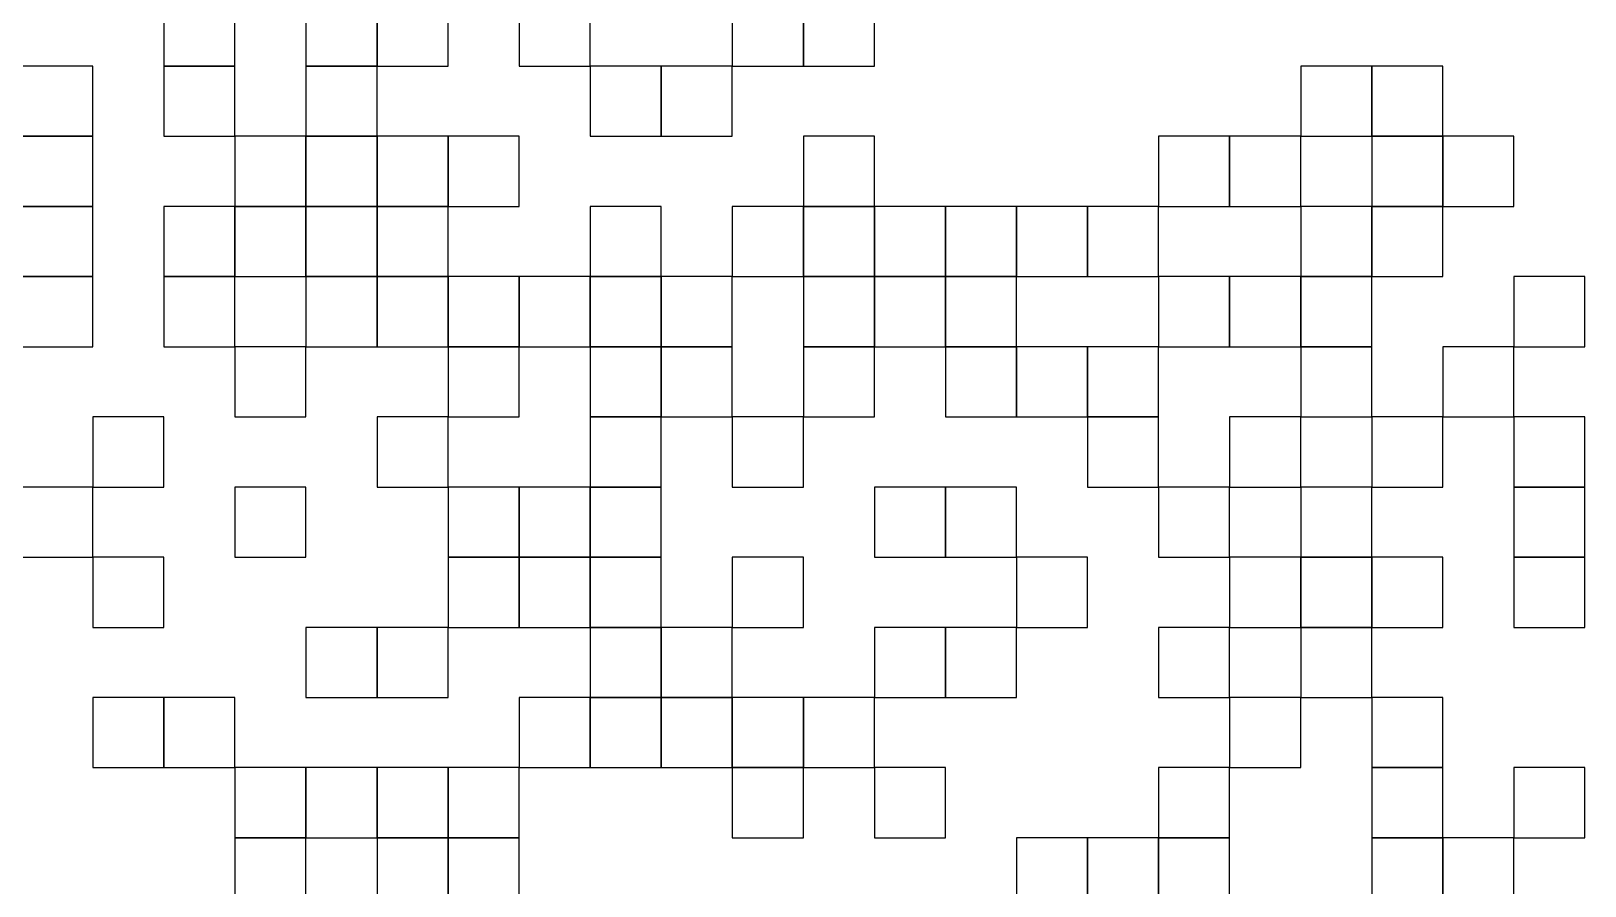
# Model space of a CAD drawing. Header units: millimetres. Extents: x -62 to 62, y -18 to 18.
# Drawn here: x -55.66 to -48.16, y -12 to -7.87 of the extents above; entities that cross this region are included whole.
import ezdxf

# ---------------------------------------------------------------- set-up
doc = ezdxf.new("R2010")
doc.units = ezdxf.units.MM
doc.header["$MEASUREMENT"] = 0
doc.layers.add('Layer 1', color=7, linetype='Continuous')

msp = doc.modelspace()

# ---------------------------------------------------------------- linework, layer by layer
at = {"layer": 'Layer 1'}
for points in [[(-55.0163, -7.6975), (-55.0163, -7.6975), (-54.6732, -7.6975), (-54.6732, -7.6975), (-54.6732, -7.6975), (-54.6732, -7.6975), (-54.6732, -8.0363), (-54.6732, -8.0363), (-54.6732, -8.0363), (-54.6732, -8.0363), (-55.0163, -8.0363), (-55.0163, -8.0363), (-55.0163, -8.0363), (-55.0163, -8.0363), (-55.0163, -7.6975), (-55.0163, -7.6975)], [(-54.3302, -7.6975), (-54.3302, -7.6975), (-53.9872, -7.6975), (-53.9872, -7.6975), (-53.9872, -7.6975), (-53.9872, -7.6975), (-53.9872, -8.0363), (-53.9872, -8.0363), (-53.9872, -8.0363), (-53.9872, -8.0363), (-54.3302, -8.0363), (-54.3302, -8.0363), (-54.3302, -8.0363), (-54.3302, -8.0363), (-54.3302, -7.6975), (-54.3302, -7.6975)], [(-53.9872, -7.6975), (-53.9872, -7.6975), (-53.6442, -7.6975), (-53.6442, -7.6975), (-53.6442, -7.6975), (-53.6442, -7.6975), (-53.6442, -8.0363), (-53.6442, -8.0363), (-53.6442, -8.0363), (-53.6442, -8.0363), (-53.9872, -8.0363), (-53.9872, -8.0363), (-53.9872, -8.0363), (-53.9872, -8.0363), (-53.9872, -7.6975), (-53.9872, -7.6975)], [(-53.3012, -7.6975), (-53.3012, -7.6975), (-52.9581, -7.6975), (-52.9581, -7.6975), (-52.9581, -7.6975), (-52.9581, -7.6975), (-52.9581, -8.0363), (-52.9581, -8.0363), (-52.9581, -8.0363), (-52.9581, -8.0363), (-53.3012, -8.0363), (-53.3012, -8.0363), (-53.3012, -8.0363), (-53.3012, -8.0363), (-53.3012, -7.6975), (-53.3012, -7.6975)], [(-52.2721, -7.6975), (-52.2721, -7.6975), (-51.9291, -7.6975), (-51.9291, -7.6975), (-51.9291, -7.6975), (-51.9291, -7.6975), (-51.9291, -8.0363), (-51.9291, -8.0363), (-51.9291, -8.0363), (-51.9291, -8.0363), (-52.2721, -8.0363), (-52.2721, -8.0363), (-52.2721, -8.0363), (-52.2721, -8.0363), (-52.2721, -7.6975), (-52.2721, -7.6975)], [(-51.9291, -7.6975), (-51.9291, -7.6975), (-51.5861, -7.6975), (-51.5861, -7.6975), (-51.5861, -7.6975), (-51.5861, -7.6975), (-51.5861, -8.0363), (-51.5861, -8.0363), (-51.5861, -8.0363), (-51.5861, -8.0363), (-51.9291, -8.0363), (-51.9291, -8.0363), (-51.9291, -8.0363), (-51.9291, -8.0363), (-51.9291, -7.6975), (-51.9291, -7.6975)], [(-55.7023, -8.0363), (-55.7023, -8.0363), (-55.3593, -8.0363), (-55.3593, -8.0363), (-55.3593, -8.0363), (-55.3593, -8.0363), (-55.3593, -8.3752), (-55.3593, -8.3752), (-55.3593, -8.3752), (-55.3593, -8.3752), (-55.7023, -8.3752), (-55.7023, -8.3752), (-55.7023, -8.3752), (-55.7023, -8.3752), (-55.7023, -8.0363), (-55.7023, -8.0363)], [(-55.0163, -8.0363), (-55.0163, -8.0363), (-54.6732, -8.0363), (-54.6732, -8.0363), (-54.6732, -8.0363), (-54.6732, -8.0363), (-54.6732, -8.3752), (-54.6732, -8.3752), (-54.6732, -8.3752), (-54.6732, -8.3752), (-55.0163, -8.3752), (-55.0163, -8.3752), (-55.0163, -8.3752), (-55.0163, -8.3752), (-55.0163, -8.0363), (-55.0163, -8.0363)], [(-54.3302, -8.0363), (-54.3302, -8.0363), (-53.9872, -8.0363), (-53.9872, -8.0363), (-53.9872, -8.0363), (-53.9872, -8.0363), (-53.9872, -8.3752), (-53.9872, -8.3752), (-53.9872, -8.3752), (-53.9872, -8.3752), (-54.3302, -8.3752), (-54.3302, -8.3752), (-54.3302, -8.3752), (-54.3302, -8.3752), (-54.3302, -8.0363), (-54.3302, -8.0363)], [(-52.9581, -8.0363), (-52.9581, -8.0363), (-52.6151, -8.0363), (-52.6151, -8.0363), (-52.6151, -8.0363), (-52.6151, -8.0363), (-52.6151, -8.3752), (-52.6151, -8.3752), (-52.6151, -8.3752), (-52.6151, -8.3752), (-52.9581, -8.3752), (-52.9581, -8.3752), (-52.9581, -8.3752), (-52.9581, -8.3752), (-52.9581, -8.0363), (-52.9581, -8.0363)], [(-52.6151, -8.0363), (-52.6151, -8.0363), (-52.2721, -8.0363), (-52.2721, -8.0363), (-52.2721, -8.0363), (-52.2721, -8.0363), (-52.2721, -8.3752), (-52.2721, -8.3752), (-52.2721, -8.3752), (-52.2721, -8.3752), (-52.6151, -8.3752), (-52.6151, -8.3752), (-52.6151, -8.3752), (-52.6151, -8.3752), (-52.6151, -8.0363), (-52.6151, -8.0363)], [(-49.5281, -8.0363), (-49.5281, -8.0363), (-49.185, -8.0363), (-49.185, -8.0363), (-49.185, -8.0363), (-49.185, -8.0363), (-49.185, -8.3752), (-49.185, -8.3752), (-49.185, -8.3752), (-49.185, -8.3752), (-49.5281, -8.3752), (-49.5281, -8.3752), (-49.5281, -8.3752), (-49.5281, -8.3752), (-49.5281, -8.0363), (-49.5281, -8.0363)], [(-49.185, -8.0363), (-49.185, -8.0363), (-48.842, -8.0363), (-48.842, -8.0363), (-48.842, -8.0363), (-48.842, -8.0363), (-48.842, -8.3752), (-48.842, -8.3752), (-48.842, -8.3752), (-48.842, -8.3752), (-49.185, -8.3752), (-49.185, -8.3752), (-49.185, -8.3752), (-49.185, -8.3752), (-49.185, -8.0363), (-49.185, -8.0363)], [(-55.7023, -8.3752), (-55.7023, -8.3752), (-55.3593, -8.3752), (-55.3593, -8.3752), (-55.3593, -8.3752), (-55.3593, -8.3752), (-55.3593, -8.714), (-55.3593, -8.714), (-55.3593, -8.714), (-55.3593, -8.714), (-55.7023, -8.714), (-55.7023, -8.714), (-55.7023, -8.714), (-55.7023, -8.714), (-55.7023, -8.3752), (-55.7023, -8.3752)], [(-54.6732, -8.3752), (-54.6732, -8.3752), (-54.3302, -8.3752), (-54.3302, -8.3752), (-54.3302, -8.3752), (-54.3302, -8.3752), (-54.3302, -8.714), (-54.3302, -8.714), (-54.3302, -8.714), (-54.3302, -8.714), (-54.6732, -8.714), (-54.6732, -8.714), (-54.6732, -8.714), (-54.6732, -8.714), (-54.6732, -8.3752), (-54.6732, -8.3752)], [(-54.3302, -8.3752), (-54.3302, -8.3752), (-53.9872, -8.3752), (-53.9872, -8.3752), (-53.9872, -8.3752), (-53.9872, -8.3752), (-53.9872, -8.714), (-53.9872, -8.714), (-53.9872, -8.714), (-53.9872, -8.714), (-54.3302, -8.714), (-54.3302, -8.714), (-54.3302, -8.714), (-54.3302, -8.714), (-54.3302, -8.3752), (-54.3302, -8.3752)], [(-53.9872, -8.3752), (-53.9872, -8.3752), (-53.6442, -8.3752), (-53.6442, -8.3752), (-53.6442, -8.3752), (-53.6442, -8.3752), (-53.6442, -8.714), (-53.6442, -8.714), (-53.6442, -8.714), (-53.6442, -8.714), (-53.9872, -8.714), (-53.9872, -8.714), (-53.9872, -8.714), (-53.9872, -8.714), (-53.9872, -8.3752), (-53.9872, -8.3752)], [(-53.6442, -8.3752), (-53.6442, -8.3752), (-53.3012, -8.3752), (-53.3012, -8.3752), (-53.3012, -8.3752), (-53.3012, -8.3752), (-53.3012, -8.714), (-53.3012, -8.714), (-53.3012, -8.714), (-53.3012, -8.714), (-53.6442, -8.714), (-53.6442, -8.714), (-53.6442, -8.714), (-53.6442, -8.714), (-53.6442, -8.3752), (-53.6442, -8.3752)], [(-51.9291, -8.3752), (-51.9291, -8.3752), (-51.5861, -8.3752), (-51.5861, -8.3752), (-51.5861, -8.3752), (-51.5861, -8.3752), (-51.5861, -8.714), (-51.5861, -8.714), (-51.5861, -8.714), (-51.5861, -8.714), (-51.9291, -8.714), (-51.9291, -8.714), (-51.9291, -8.714), (-51.9291, -8.714), (-51.9291, -8.3752), (-51.9291, -8.3752)], [(-50.214, -8.3752), (-50.214, -8.3752), (-49.8711, -8.3752), (-49.8711, -8.3752), (-49.8711, -8.3752), (-49.8711, -8.3752), (-49.8711, -8.714), (-49.8711, -8.714), (-49.8711, -8.714), (-49.8711, -8.714), (-50.214, -8.714), (-50.214, -8.714), (-50.214, -8.714), (-50.214, -8.714), (-50.214, -8.3752), (-50.214, -8.3752)], [(-49.8711, -8.3752), (-49.8711, -8.3752), (-49.5281, -8.3752), (-49.5281, -8.3752), (-49.5281, -8.3752), (-49.5281, -8.3752), (-49.5281, -8.714), (-49.5281, -8.714), (-49.5281, -8.714), (-49.5281, -8.714), (-49.8711, -8.714), (-49.8711, -8.714), (-49.8711, -8.714), (-49.8711, -8.714), (-49.8711, -8.3752), (-49.8711, -8.3752)], [(-49.185, -8.3752), (-49.185, -8.3752), (-48.842, -8.3752), (-48.842, -8.3752), (-48.842, -8.3752), (-48.842, -8.3752), (-48.842, -8.714), (-48.842, -8.714), (-48.842, -8.714), (-48.842, -8.714), (-49.185, -8.714), (-49.185, -8.714), (-49.185, -8.714), (-49.185, -8.714), (-49.185, -8.3752), (-49.185, -8.3752)], [(-48.842, -8.3752), (-48.842, -8.3752), (-48.499, -8.3752), (-48.499, -8.3752), (-48.499, -8.3752), (-48.499, -8.3752), (-48.499, -8.714), (-48.499, -8.714), (-48.499, -8.714), (-48.499, -8.714), (-48.842, -8.714), (-48.842, -8.714), (-48.842, -8.714), (-48.842, -8.714), (-48.842, -8.3752), (-48.842, -8.3752)], [(-55.7023, -8.714), (-55.7023, -8.714), (-55.3593, -8.714), (-55.3593, -8.714), (-55.3593, -8.714), (-55.3593, -8.714), (-55.3593, -9.0529), (-55.3593, -9.0529), (-55.3593, -9.0529), (-55.3593, -9.0529), (-55.7023, -9.0529), (-55.7023, -9.0529), (-55.7023, -9.0529), (-55.7023, -9.0529), (-55.7023, -8.714), (-55.7023, -8.714)], [(-55.0163, -8.714), (-55.0163, -8.714), (-54.6732, -8.714), (-54.6732, -8.714), (-54.6732, -8.714), (-54.6732, -8.714), (-54.6732, -9.0529), (-54.6732, -9.0529), (-54.6732, -9.0529), (-54.6732, -9.0529), (-55.0163, -9.0529), (-55.0163, -9.0529), (-55.0163, -9.0529), (-55.0163, -9.0529), (-55.0163, -8.714), (-55.0163, -8.714)], [(-54.6732, -8.714), (-54.6732, -8.714), (-54.3302, -8.714), (-54.3302, -8.714), (-54.3302, -8.714), (-54.3302, -8.714), (-54.3302, -9.0529), (-54.3302, -9.0529), (-54.3302, -9.0529), (-54.3302, -9.0529), (-54.6732, -9.0529), (-54.6732, -9.0529), (-54.6732, -9.0529), (-54.6732, -9.0529), (-54.6732, -8.714), (-54.6732, -8.714)], [(-54.3302, -8.714), (-54.3302, -8.714), (-53.9872, -8.714), (-53.9872, -8.714), (-53.9872, -8.714), (-53.9872, -8.714), (-53.9872, -9.0529), (-53.9872, -9.0529), (-53.9872, -9.0529), (-53.9872, -9.0529), (-54.3302, -9.0529), (-54.3302, -9.0529), (-54.3302, -9.0529), (-54.3302, -9.0529), (-54.3302, -8.714), (-54.3302, -8.714)], [(-53.9872, -8.714), (-53.9872, -8.714), (-53.6442, -8.714), (-53.6442, -8.714), (-53.6442, -8.714), (-53.6442, -8.714), (-53.6442, -9.0529), (-53.6442, -9.0529), (-53.6442, -9.0529), (-53.6442, -9.0529), (-53.9872, -9.0529), (-53.9872, -9.0529), (-53.9872, -9.0529), (-53.9872, -9.0529), (-53.9872, -8.714), (-53.9872, -8.714)], [(-52.9581, -8.714), (-52.9581, -8.714), (-52.6151, -8.714), (-52.6151, -8.714), (-52.6151, -8.714), (-52.6151, -8.714), (-52.6151, -9.0529), (-52.6151, -9.0529), (-52.6151, -9.0529), (-52.6151, -9.0529), (-52.9581, -9.0529), (-52.9581, -9.0529), (-52.9581, -9.0529), (-52.9581, -9.0529), (-52.9581, -8.714), (-52.9581, -8.714)], [(-52.2721, -8.714), (-52.2721, -8.714), (-51.9291, -8.714), (-51.9291, -8.714), (-51.9291, -8.714), (-51.9291, -8.714), (-51.9291, -9.0529), (-51.9291, -9.0529), (-51.9291, -9.0529), (-51.9291, -9.0529), (-52.2721, -9.0529), (-52.2721, -9.0529), (-52.2721, -9.0529), (-52.2721, -9.0529), (-52.2721, -8.714), (-52.2721, -8.714)], [(-51.9291, -8.714), (-51.9291, -8.714), (-51.5861, -8.714), (-51.5861, -8.714), (-51.5861, -8.714), (-51.5861, -8.714), (-51.5861, -9.0529), (-51.5861, -9.0529), (-51.5861, -9.0529), (-51.5861, -9.0529), (-51.9291, -9.0529), (-51.9291, -9.0529), (-51.9291, -9.0529), (-51.9291, -9.0529), (-51.9291, -8.714), (-51.9291, -8.714)], [(-51.5861, -8.714), (-51.5861, -8.714), (-51.2431, -8.714), (-51.2431, -8.714), (-51.2431, -8.714), (-51.2431, -8.714), (-51.2431, -9.0529), (-51.2431, -9.0529), (-51.2431, -9.0529), (-51.2431, -9.0529), (-51.5861, -9.0529), (-51.5861, -9.0529), (-51.5861, -9.0529), (-51.5861, -9.0529), (-51.5861, -8.714), (-51.5861, -8.714)], [(-51.2431, -8.714), (-51.2431, -8.714), (-50.9, -8.714), (-50.9, -8.714), (-50.9, -8.714), (-50.9, -8.714), (-50.9, -9.0529), (-50.9, -9.0529), (-50.9, -9.0529), (-50.9, -9.0529), (-51.2431, -9.0529), (-51.2431, -9.0529), (-51.2431, -9.0529), (-51.2431, -9.0529), (-51.2431, -8.714), (-51.2431, -8.714)], [(-50.9, -8.714), (-50.9, -8.714), (-50.5571, -8.714), (-50.5571, -8.714), (-50.5571, -8.714), (-50.5571, -8.714), (-50.5571, -9.0529), (-50.5571, -9.0529), (-50.5571, -9.0529), (-50.5571, -9.0529), (-50.9, -9.0529), (-50.9, -9.0529), (-50.9, -9.0529), (-50.9, -9.0529), (-50.9, -8.714), (-50.9, -8.714)], [(-50.5571, -8.714), (-50.5571, -8.714), (-50.214, -8.714), (-50.214, -8.714), (-50.214, -8.714), (-50.214, -8.714), (-50.214, -9.0529), (-50.214, -9.0529), (-50.214, -9.0529), (-50.214, -9.0529), (-50.5571, -9.0529), (-50.5571, -9.0529), (-50.5571, -9.0529), (-50.5571, -9.0529), (-50.5571, -8.714), (-50.5571, -8.714)], [(-49.5281, -8.714), (-49.5281, -8.714), (-49.185, -8.714), (-49.185, -8.714), (-49.185, -8.714), (-49.185, -8.714), (-49.185, -9.0529), (-49.185, -9.0529), (-49.185, -9.0529), (-49.185, -9.0529), (-49.5281, -9.0529), (-49.5281, -9.0529), (-49.5281, -9.0529), (-49.5281, -9.0529), (-49.5281, -8.714), (-49.5281, -8.714)], [(-49.185, -8.714), (-49.185, -8.714), (-48.842, -8.714), (-48.842, -8.714), (-48.842, -8.714), (-48.842, -8.714), (-48.842, -9.0529), (-48.842, -9.0529), (-48.842, -9.0529), (-48.842, -9.0529), (-49.185, -9.0529), (-49.185, -9.0529), (-49.185, -9.0529), (-49.185, -9.0529), (-49.185, -8.714), (-49.185, -8.714)], [(-55.7023, -9.0529), (-55.7023, -9.0529), (-55.3593, -9.0529), (-55.3593, -9.0529), (-55.3593, -9.0529), (-55.3593, -9.0529), (-55.3593, -9.3918), (-55.3593, -9.3918), (-55.3593, -9.3918), (-55.3593, -9.3918), (-55.7023, -9.3918), (-55.7023, -9.3918), (-55.7023, -9.3918), (-55.7023, -9.3918), (-55.7023, -9.0529), (-55.7023, -9.0529)], [(-55.0163, -9.0529), (-55.0163, -9.0529), (-54.6732, -9.0529), (-54.6732, -9.0529), (-54.6732, -9.0529), (-54.6732, -9.0529), (-54.6732, -9.3918), (-54.6732, -9.3918), (-54.6732, -9.3918), (-54.6732, -9.3918), (-55.0163, -9.3918), (-55.0163, -9.3918), (-55.0163, -9.3918), (-55.0163, -9.3918), (-55.0163, -9.0529), (-55.0163, -9.0529)], [(-54.3302, -9.0529), (-54.3302, -9.0529), (-53.9872, -9.0529), (-53.9872, -9.0529), (-53.9872, -9.0529), (-53.9872, -9.0529), (-53.9872, -9.3918), (-53.9872, -9.3918), (-53.9872, -9.3918), (-53.9872, -9.3918), (-54.3302, -9.3918), (-54.3302, -9.3918), (-54.3302, -9.3918), (-54.3302, -9.3918), (-54.3302, -9.0529), (-54.3302, -9.0529)], [(-53.9872, -9.0529), (-53.9872, -9.0529), (-53.6442, -9.0529), (-53.6442, -9.0529), (-53.6442, -9.0529), (-53.6442, -9.0529), (-53.6442, -9.3918), (-53.6442, -9.3918), (-53.6442, -9.3918), (-53.6442, -9.3918), (-53.9872, -9.3918), (-53.9872, -9.3918), (-53.9872, -9.3918), (-53.9872, -9.3918), (-53.9872, -9.0529), (-53.9872, -9.0529)], [(-53.6442, -9.0529), (-53.6442, -9.0529), (-53.3012, -9.0529), (-53.3012, -9.0529), (-53.3012, -9.0529), (-53.3012, -9.0529), (-53.3012, -9.3918), (-53.3012, -9.3918), (-53.3012, -9.3918), (-53.3012, -9.3918), (-53.6442, -9.3918), (-53.6442, -9.3918), (-53.6442, -9.3918), (-53.6442, -9.3918), (-53.6442, -9.0529), (-53.6442, -9.0529)], [(-53.3012, -9.0529), (-53.3012, -9.0529), (-52.9581, -9.0529), (-52.9581, -9.0529), (-52.9581, -9.0529), (-52.9581, -9.0529), (-52.9581, -9.3918), (-52.9581, -9.3918), (-52.9581, -9.3918), (-52.9581, -9.3918), (-53.3012, -9.3918), (-53.3012, -9.3918), (-53.3012, -9.3918), (-53.3012, -9.3918), (-53.3012, -9.0529), (-53.3012, -9.0529)], [(-52.9581, -9.0529), (-52.9581, -9.0529), (-52.6151, -9.0529), (-52.6151, -9.0529), (-52.6151, -9.0529), (-52.6151, -9.0529), (-52.6151, -9.3918), (-52.6151, -9.3918), (-52.6151, -9.3918), (-52.6151, -9.3918), (-52.9581, -9.3918), (-52.9581, -9.3918), (-52.9581, -9.3918), (-52.9581, -9.3918), (-52.9581, -9.0529), (-52.9581, -9.0529)], [(-52.6151, -9.0529), (-52.6151, -9.0529), (-52.2721, -9.0529), (-52.2721, -9.0529), (-52.2721, -9.0529), (-52.2721, -9.0529), (-52.2721, -9.3918), (-52.2721, -9.3918), (-52.2721, -9.3918), (-52.2721, -9.3918), (-52.6151, -9.3918), (-52.6151, -9.3918), (-52.6151, -9.3918), (-52.6151, -9.3918), (-52.6151, -9.0529), (-52.6151, -9.0529)], [(-51.9291, -9.0529), (-51.9291, -9.0529), (-51.5861, -9.0529), (-51.5861, -9.0529), (-51.5861, -9.0529), (-51.5861, -9.0529), (-51.5861, -9.3918), (-51.5861, -9.3918), (-51.5861, -9.3918), (-51.5861, -9.3918), (-51.9291, -9.3918), (-51.9291, -9.3918), (-51.9291, -9.3918), (-51.9291, -9.3918), (-51.9291, -9.0529), (-51.9291, -9.0529)], [(-51.5861, -9.0529), (-51.5861, -9.0529), (-51.2431, -9.0529), (-51.2431, -9.0529), (-51.2431, -9.0529), (-51.2431, -9.0529), (-51.2431, -9.3918), (-51.2431, -9.3918), (-51.2431, -9.3918), (-51.2431, -9.3918), (-51.5861, -9.3918), (-51.5861, -9.3918), (-51.5861, -9.3918), (-51.5861, -9.3918), (-51.5861, -9.0529), (-51.5861, -9.0529)], [(-51.2431, -9.0529), (-51.2431, -9.0529), (-50.9, -9.0529), (-50.9, -9.0529), (-50.9, -9.0529), (-50.9, -9.0529), (-50.9, -9.3918), (-50.9, -9.3918), (-50.9, -9.3918), (-50.9, -9.3918), (-51.2431, -9.3918), (-51.2431, -9.3918), (-51.2431, -9.3918), (-51.2431, -9.3918), (-51.2431, -9.0529), (-51.2431, -9.0529)], [(-50.214, -9.0529), (-50.214, -9.0529), (-49.8711, -9.0529), (-49.8711, -9.0529), (-49.8711, -9.0529), (-49.8711, -9.0529), (-49.8711, -9.3918), (-49.8711, -9.3918), (-49.8711, -9.3918), (-49.8711, -9.3918), (-50.214, -9.3918), (-50.214, -9.3918), (-50.214, -9.3918), (-50.214, -9.3918), (-50.214, -9.0529), (-50.214, -9.0529)], [(-49.8711, -9.0529), (-49.8711, -9.0529), (-49.5281, -9.0529), (-49.5281, -9.0529), (-49.5281, -9.0529), (-49.5281, -9.0529), (-49.5281, -9.3918), (-49.5281, -9.3918), (-49.5281, -9.3918), (-49.5281, -9.3918), (-49.8711, -9.3918), (-49.8711, -9.3918), (-49.8711, -9.3918), (-49.8711, -9.3918), (-49.8711, -9.0529), (-49.8711, -9.0529)], [(-49.5281, -9.0529), (-49.5281, -9.0529), (-49.185, -9.0529), (-49.185, -9.0529), (-49.185, -9.0529), (-49.185, -9.0529), (-49.185, -9.3918), (-49.185, -9.3918), (-49.185, -9.3918), (-49.185, -9.3918), (-49.5281, -9.3918), (-49.5281, -9.3918), (-49.5281, -9.3918), (-49.5281, -9.3918), (-49.5281, -9.0529), (-49.5281, -9.0529)], [(-48.499, -9.0529), (-48.499, -9.0529), (-48.156, -9.0529), (-48.156, -9.0529), (-48.156, -9.0529), (-48.156, -9.0529), (-48.156, -9.3918), (-48.156, -9.3918), (-48.156, -9.3918), (-48.156, -9.3918), (-48.499, -9.3918), (-48.499, -9.3918), (-48.499, -9.3918), (-48.499, -9.3918), (-48.499, -9.0529), (-48.499, -9.0529)], [(-54.6732, -9.3918), (-54.6732, -9.3918), (-54.3302, -9.3918), (-54.3302, -9.3918), (-54.3302, -9.3918), (-54.3302, -9.3918), (-54.3302, -9.7306), (-54.3302, -9.7306), (-54.3302, -9.7306), (-54.3302, -9.7306), (-54.6732, -9.7306), (-54.6732, -9.7306), (-54.6732, -9.7306), (-54.6732, -9.7306), (-54.6732, -9.3918), (-54.6732, -9.3918)], [(-53.6442, -9.3918), (-53.6442, -9.3918), (-53.3012, -9.3918), (-53.3012, -9.3918), (-53.3012, -9.3918), (-53.3012, -9.3918), (-53.3012, -9.7306), (-53.3012, -9.7306), (-53.3012, -9.7306), (-53.3012, -9.7306), (-53.6442, -9.7306), (-53.6442, -9.7306), (-53.6442, -9.7306), (-53.6442, -9.7306), (-53.6442, -9.3918), (-53.6442, -9.3918)], [(-52.9581, -9.3918), (-52.9581, -9.3918), (-52.6151, -9.3918), (-52.6151, -9.3918), (-52.6151, -9.3918), (-52.6151, -9.3918), (-52.6151, -9.7306), (-52.6151, -9.7306), (-52.6151, -9.7306), (-52.6151, -9.7306), (-52.9581, -9.7306), (-52.9581, -9.7306), (-52.9581, -9.7306), (-52.9581, -9.7306), (-52.9581, -9.3918), (-52.9581, -9.3918)], [(-52.6151, -9.3918), (-52.6151, -9.3918), (-52.2721, -9.3918), (-52.2721, -9.3918), (-52.2721, -9.3918), (-52.2721, -9.3918), (-52.2721, -9.7306), (-52.2721, -9.7306), (-52.2721, -9.7306), (-52.2721, -9.7306), (-52.6151, -9.7306), (-52.6151, -9.7306), (-52.6151, -9.7306), (-52.6151, -9.7306), (-52.6151, -9.3918), (-52.6151, -9.3918)], [(-51.9291, -9.3918), (-51.9291, -9.3918), (-51.5861, -9.3918), (-51.5861, -9.3918), (-51.5861, -9.3918), (-51.5861, -9.3918), (-51.5861, -9.7306), (-51.5861, -9.7306), (-51.5861, -9.7306), (-51.5861, -9.7306), (-51.9291, -9.7306), (-51.9291, -9.7306), (-51.9291, -9.7306), (-51.9291, -9.7306), (-51.9291, -9.3918), (-51.9291, -9.3918)], [(-51.2431, -9.3918), (-51.2431, -9.3918), (-50.9, -9.3918), (-50.9, -9.3918), (-50.9, -9.3918), (-50.9, -9.3918), (-50.9, -9.7306), (-50.9, -9.7306), (-50.9, -9.7306), (-50.9, -9.7306), (-51.2431, -9.7306), (-51.2431, -9.7306), (-51.2431, -9.7306), (-51.2431, -9.7306), (-51.2431, -9.3918), (-51.2431, -9.3918)], [(-50.9, -9.3918), (-50.9, -9.3918), (-50.5571, -9.3918), (-50.5571, -9.3918), (-50.5571, -9.3918), (-50.5571, -9.3918), (-50.5571, -9.7306), (-50.5571, -9.7306), (-50.5571, -9.7306), (-50.5571, -9.7306), (-50.9, -9.7306), (-50.9, -9.7306), (-50.9, -9.7306), (-50.9, -9.7306), (-50.9, -9.3918), (-50.9, -9.3918)], [(-50.5571, -9.3918), (-50.5571, -9.3918), (-50.214, -9.3918), (-50.214, -9.3918), (-50.214, -9.3918), (-50.214, -9.3918), (-50.214, -9.7306), (-50.214, -9.7306), (-50.214, -9.7306), (-50.214, -9.7306), (-50.5571, -9.7306), (-50.5571, -9.7306), (-50.5571, -9.7306), (-50.5571, -9.7306), (-50.5571, -9.3918), (-50.5571, -9.3918)], [(-49.5281, -9.3918), (-49.5281, -9.3918), (-49.185, -9.3918), (-49.185, -9.3918), (-49.185, -9.3918), (-49.185, -9.3918), (-49.185, -9.7306), (-49.185, -9.7306), (-49.185, -9.7306), (-49.185, -9.7306), (-49.5281, -9.7306), (-49.5281, -9.7306), (-49.5281, -9.7306), (-49.5281, -9.7306), (-49.5281, -9.3918), (-49.5281, -9.3918)], [(-48.842, -9.3918), (-48.842, -9.3918), (-48.499, -9.3918), (-48.499, -9.3918), (-48.499, -9.3918), (-48.499, -9.3918), (-48.499, -9.7306), (-48.499, -9.7306), (-48.499, -9.7306), (-48.499, -9.7306), (-48.842, -9.7306), (-48.842, -9.7306), (-48.842, -9.7306), (-48.842, -9.7306), (-48.842, -9.3918), (-48.842, -9.3918)], [(-55.3593, -9.7306), (-55.3593, -9.7306), (-55.0163, -9.7306), (-55.0163, -9.7306), (-55.0163, -9.7306), (-55.0163, -9.7306), (-55.0163, -10.0695), (-55.0163, -10.0695), (-55.0163, -10.0695), (-55.0163, -10.0695), (-55.3593, -10.0695), (-55.3593, -10.0695), (-55.3593, -10.0695), (-55.3593, -10.0695), (-55.3593, -9.7306), (-55.3593, -9.7306)], [(-53.9872, -9.7306), (-53.9872, -9.7306), (-53.6442, -9.7306), (-53.6442, -9.7306), (-53.6442, -9.7306), (-53.6442, -9.7306), (-53.6442, -10.0695), (-53.6442, -10.0695), (-53.6442, -10.0695), (-53.6442, -10.0695), (-53.9872, -10.0695), (-53.9872, -10.0695), (-53.9872, -10.0695), (-53.9872, -10.0695), (-53.9872, -9.7306), (-53.9872, -9.7306)], [(-52.9581, -9.7306), (-52.9581, -9.7306), (-52.6151, -9.7306), (-52.6151, -9.7306), (-52.6151, -9.7306), (-52.6151, -9.7306), (-52.6151, -10.0695), (-52.6151, -10.0695), (-52.6151, -10.0695), (-52.6151, -10.0695), (-52.9581, -10.0695), (-52.9581, -10.0695), (-52.9581, -10.0695), (-52.9581, -10.0695), (-52.9581, -9.7306), (-52.9581, -9.7306)], [(-52.2721, -9.7306), (-52.2721, -9.7306), (-51.9291, -9.7306), (-51.9291, -9.7306), (-51.9291, -9.7306), (-51.9291, -9.7306), (-51.9291, -10.0695), (-51.9291, -10.0695), (-51.9291, -10.0695), (-51.9291, -10.0695), (-52.2721, -10.0695), (-52.2721, -10.0695), (-52.2721, -10.0695), (-52.2721, -10.0695), (-52.2721, -9.7306), (-52.2721, -9.7306)], [(-50.5571, -9.7306), (-50.5571, -9.7306), (-50.214, -9.7306), (-50.214, -9.7306), (-50.214, -9.7306), (-50.214, -9.7306), (-50.214, -10.0695), (-50.214, -10.0695), (-50.214, -10.0695), (-50.214, -10.0695), (-50.5571, -10.0695), (-50.5571, -10.0695), (-50.5571, -10.0695), (-50.5571, -10.0695), (-50.5571, -9.7306), (-50.5571, -9.7306)], [(-49.8711, -9.7306), (-49.8711, -9.7306), (-49.5281, -9.7306), (-49.5281, -9.7306), (-49.5281, -9.7306), (-49.5281, -9.7306), (-49.5281, -10.0695), (-49.5281, -10.0695), (-49.5281, -10.0695), (-49.5281, -10.0695), (-49.8711, -10.0695), (-49.8711, -10.0695), (-49.8711, -10.0695), (-49.8711, -10.0695), (-49.8711, -9.7306), (-49.8711, -9.7306)], [(-49.185, -9.7306), (-49.185, -9.7306), (-48.842, -9.7306), (-48.842, -9.7306), (-48.842, -9.7306), (-48.842, -9.7306), (-48.842, -10.0695), (-48.842, -10.0695), (-48.842, -10.0695), (-48.842, -10.0695), (-49.185, -10.0695), (-49.185, -10.0695), (-49.185, -10.0695), (-49.185, -10.0695), (-49.185, -9.7306), (-49.185, -9.7306)], [(-48.499, -9.7306), (-48.499, -9.7306), (-48.156, -9.7306), (-48.156, -9.7306), (-48.156, -9.7306), (-48.156, -9.7306), (-48.156, -10.0695), (-48.156, -10.0695), (-48.156, -10.0695), (-48.156, -10.0695), (-48.499, -10.0695), (-48.499, -10.0695), (-48.499, -10.0695), (-48.499, -10.0695), (-48.499, -9.7306), (-48.499, -9.7306)], [(-55.7023, -10.0695), (-55.7023, -10.0695), (-55.3593, -10.0695), (-55.3593, -10.0695), (-55.3593, -10.0695), (-55.3593, -10.0695), (-55.3593, -10.4083), (-55.3593, -10.4083), (-55.3593, -10.4083), (-55.3593, -10.4083), (-55.7023, -10.4083), (-55.7023, -10.4083), (-55.7023, -10.4083), (-55.7023, -10.4083), (-55.7023, -10.0695), (-55.7023, -10.0695)], [(-54.6732, -10.0695), (-54.6732, -10.0695), (-54.3302, -10.0695), (-54.3302, -10.0695), (-54.3302, -10.0695), (-54.3302, -10.0695), (-54.3302, -10.4083), (-54.3302, -10.4083), (-54.3302, -10.4083), (-54.3302, -10.4083), (-54.6732, -10.4083), (-54.6732, -10.4083), (-54.6732, -10.4083), (-54.6732, -10.4083), (-54.6732, -10.0695), (-54.6732, -10.0695)], [(-53.6442, -10.0695), (-53.6442, -10.0695), (-53.3012, -10.0695), (-53.3012, -10.0695), (-53.3012, -10.0695), (-53.3012, -10.0695), (-53.3012, -10.4083), (-53.3012, -10.4083), (-53.3012, -10.4083), (-53.3012, -10.4083), (-53.6442, -10.4083), (-53.6442, -10.4083), (-53.6442, -10.4083), (-53.6442, -10.4083), (-53.6442, -10.0695), (-53.6442, -10.0695)], [(-53.3012, -10.0695), (-53.3012, -10.0695), (-52.9581, -10.0695), (-52.9581, -10.0695), (-52.9581, -10.0695), (-52.9581, -10.0695), (-52.9581, -10.4083), (-52.9581, -10.4083), (-52.9581, -10.4083), (-52.9581, -10.4083), (-53.3012, -10.4083), (-53.3012, -10.4083), (-53.3012, -10.4083), (-53.3012, -10.4083), (-53.3012, -10.0695), (-53.3012, -10.0695)], [(-52.9581, -10.0695), (-52.9581, -10.0695), (-52.6151, -10.0695), (-52.6151, -10.0695), (-52.6151, -10.0695), (-52.6151, -10.0695), (-52.6151, -10.4083), (-52.6151, -10.4083), (-52.6151, -10.4083), (-52.6151, -10.4083), (-52.9581, -10.4083), (-52.9581, -10.4083), (-52.9581, -10.4083), (-52.9581, -10.4083), (-52.9581, -10.0695), (-52.9581, -10.0695)], [(-51.5861, -10.0695), (-51.5861, -10.0695), (-51.2431, -10.0695), (-51.2431, -10.0695), (-51.2431, -10.0695), (-51.2431, -10.0695), (-51.2431, -10.4083), (-51.2431, -10.4083), (-51.2431, -10.4083), (-51.2431, -10.4083), (-51.5861, -10.4083), (-51.5861, -10.4083), (-51.5861, -10.4083), (-51.5861, -10.4083), (-51.5861, -10.0695), (-51.5861, -10.0695)], [(-51.2431, -10.0695), (-51.2431, -10.0695), (-50.9, -10.0695), (-50.9, -10.0695), (-50.9, -10.0695), (-50.9, -10.0695), (-50.9, -10.4083), (-50.9, -10.4083), (-50.9, -10.4083), (-50.9, -10.4083), (-51.2431, -10.4083), (-51.2431, -10.4083), (-51.2431, -10.4083), (-51.2431, -10.4083), (-51.2431, -10.0695), (-51.2431, -10.0695)], [(-50.214, -10.0695), (-50.214, -10.0695), (-49.8711, -10.0695), (-49.8711, -10.0695), (-49.8711, -10.0695), (-49.8711, -10.0695), (-49.8711, -10.4083), (-49.8711, -10.4083), (-49.8711, -10.4083), (-49.8711, -10.4083), (-50.214, -10.4083), (-50.214, -10.4083), (-50.214, -10.4083), (-50.214, -10.4083), (-50.214, -10.0695), (-50.214, -10.0695)], [(-49.5281, -10.0695), (-49.5281, -10.0695), (-49.185, -10.0695), (-49.185, -10.0695), (-49.185, -10.0695), (-49.185, -10.0695), (-49.185, -10.4083), (-49.185, -10.4083), (-49.185, -10.4083), (-49.185, -10.4083), (-49.5281, -10.4083), (-49.5281, -10.4083), (-49.5281, -10.4083), (-49.5281, -10.4083), (-49.5281, -10.0695), (-49.5281, -10.0695)], [(-48.499, -10.0695), (-48.499, -10.0695), (-48.156, -10.0695), (-48.156, -10.0695), (-48.156, -10.0695), (-48.156, -10.0695), (-48.156, -10.4083), (-48.156, -10.4083), (-48.156, -10.4083), (-48.156, -10.4083), (-48.499, -10.4083), (-48.499, -10.4083), (-48.499, -10.4083), (-48.499, -10.4083), (-48.499, -10.0695), (-48.499, -10.0695)], [(-55.3593, -10.4083), (-55.3593, -10.4083), (-55.0163, -10.4083), (-55.0163, -10.4083), (-55.0163, -10.4083), (-55.0163, -10.4083), (-55.0163, -10.7472), (-55.0163, -10.7472), (-55.0163, -10.7472), (-55.0163, -10.7472), (-55.3593, -10.7472), (-55.3593, -10.7472), (-55.3593, -10.7472), (-55.3593, -10.7472), (-55.3593, -10.4083), (-55.3593, -10.4083)], [(-53.6442, -10.4083), (-53.6442, -10.4083), (-53.3012, -10.4083), (-53.3012, -10.4083), (-53.3012, -10.4083), (-53.3012, -10.4083), (-53.3012, -10.7472), (-53.3012, -10.7472), (-53.3012, -10.7472), (-53.3012, -10.7472), (-53.6442, -10.7472), (-53.6442, -10.7472), (-53.6442, -10.7472), (-53.6442, -10.7472), (-53.6442, -10.4083), (-53.6442, -10.4083)], [(-53.3012, -10.4083), (-53.3012, -10.4083), (-52.9581, -10.4083), (-52.9581, -10.4083), (-52.9581, -10.4083), (-52.9581, -10.4083), (-52.9581, -10.7472), (-52.9581, -10.7472), (-52.9581, -10.7472), (-52.9581, -10.7472), (-53.3012, -10.7472), (-53.3012, -10.7472), (-53.3012, -10.7472), (-53.3012, -10.7472), (-53.3012, -10.4083), (-53.3012, -10.4083)], [(-52.9581, -10.4083), (-52.9581, -10.4083), (-52.6151, -10.4083), (-52.6151, -10.4083), (-52.6151, -10.4083), (-52.6151, -10.4083), (-52.6151, -10.7472), (-52.6151, -10.7472), (-52.6151, -10.7472), (-52.6151, -10.7472), (-52.9581, -10.7472), (-52.9581, -10.7472), (-52.9581, -10.7472), (-52.9581, -10.7472), (-52.9581, -10.4083), (-52.9581, -10.4083)], [(-52.2721, -10.4083), (-52.2721, -10.4083), (-51.9291, -10.4083), (-51.9291, -10.4083), (-51.9291, -10.4083), (-51.9291, -10.4083), (-51.9291, -10.7472), (-51.9291, -10.7472), (-51.9291, -10.7472), (-51.9291, -10.7472), (-52.2721, -10.7472), (-52.2721, -10.7472), (-52.2721, -10.7472), (-52.2721, -10.7472), (-52.2721, -10.4083), (-52.2721, -10.4083)], [(-50.9, -10.4083), (-50.9, -10.4083), (-50.5571, -10.4083), (-50.5571, -10.4083), (-50.5571, -10.4083), (-50.5571, -10.4083), (-50.5571, -10.7472), (-50.5571, -10.7472), (-50.5571, -10.7472), (-50.5571, -10.7472), (-50.9, -10.7472), (-50.9, -10.7472), (-50.9, -10.7472), (-50.9, -10.7472), (-50.9, -10.4083), (-50.9, -10.4083)], [(-49.8711, -10.4083), (-49.8711, -10.4083), (-49.5281, -10.4083), (-49.5281, -10.4083), (-49.5281, -10.4083), (-49.5281, -10.4083), (-49.5281, -10.7472), (-49.5281, -10.7472), (-49.5281, -10.7472), (-49.5281, -10.7472), (-49.8711, -10.7472), (-49.8711, -10.7472), (-49.8711, -10.7472), (-49.8711, -10.7472), (-49.8711, -10.4083), (-49.8711, -10.4083)], [(-49.5281, -10.4083), (-49.5281, -10.4083), (-49.185, -10.4083), (-49.185, -10.4083), (-49.185, -10.4083), (-49.185, -10.4083), (-49.185, -10.7472), (-49.185, -10.7472), (-49.185, -10.7472), (-49.185, -10.7472), (-49.5281, -10.7472), (-49.5281, -10.7472), (-49.5281, -10.7472), (-49.5281, -10.7472), (-49.5281, -10.4083), (-49.5281, -10.4083)], [(-49.185, -10.4083), (-49.185, -10.4083), (-48.842, -10.4083), (-48.842, -10.4083), (-48.842, -10.4083), (-48.842, -10.4083), (-48.842, -10.7472), (-48.842, -10.7472), (-48.842, -10.7472), (-48.842, -10.7472), (-49.185, -10.7472), (-49.185, -10.7472), (-49.185, -10.7472), (-49.185, -10.7472), (-49.185, -10.4083), (-49.185, -10.4083)], [(-48.499, -10.4083), (-48.499, -10.4083), (-48.156, -10.4083), (-48.156, -10.4083), (-48.156, -10.4083), (-48.156, -10.4083), (-48.156, -10.7472), (-48.156, -10.7472), (-48.156, -10.7472), (-48.156, -10.7472), (-48.499, -10.7472), (-48.499, -10.7472), (-48.499, -10.7472), (-48.499, -10.7472), (-48.499, -10.4083), (-48.499, -10.4083)], [(-54.3302, -10.7472), (-54.3302, -10.7472), (-53.9872, -10.7472), (-53.9872, -10.7472), (-53.9872, -10.7472), (-53.9872, -10.7472), (-53.9872, -11.086), (-53.9872, -11.086), (-53.9872, -11.086), (-53.9872, -11.086), (-54.3302, -11.086), (-54.3302, -11.086), (-54.3302, -11.086), (-54.3302, -11.086), (-54.3302, -10.7472), (-54.3302, -10.7472)], [(-53.9872, -10.7472), (-53.9872, -10.7472), (-53.6442, -10.7472), (-53.6442, -10.7472), (-53.6442, -10.7472), (-53.6442, -10.7472), (-53.6442, -11.086), (-53.6442, -11.086), (-53.6442, -11.086), (-53.6442, -11.086), (-53.9872, -11.086), (-53.9872, -11.086), (-53.9872, -11.086), (-53.9872, -11.086), (-53.9872, -10.7472), (-53.9872, -10.7472)], [(-52.9581, -10.7472), (-52.9581, -10.7472), (-52.6151, -10.7472), (-52.6151, -10.7472), (-52.6151, -10.7472), (-52.6151, -10.7472), (-52.6151, -11.086), (-52.6151, -11.086), (-52.6151, -11.086), (-52.6151, -11.086), (-52.9581, -11.086), (-52.9581, -11.086), (-52.9581, -11.086), (-52.9581, -11.086), (-52.9581, -10.7472), (-52.9581, -10.7472)], [(-52.6151, -10.7472), (-52.6151, -10.7472), (-52.2721, -10.7472), (-52.2721, -10.7472), (-52.2721, -10.7472), (-52.2721, -10.7472), (-52.2721, -11.086), (-52.2721, -11.086), (-52.2721, -11.086), (-52.2721, -11.086), (-52.6151, -11.086), (-52.6151, -11.086), (-52.6151, -11.086), (-52.6151, -11.086), (-52.6151, -10.7472), (-52.6151, -10.7472)], [(-51.5861, -10.7472), (-51.5861, -10.7472), (-51.2431, -10.7472), (-51.2431, -10.7472), (-51.2431, -10.7472), (-51.2431, -10.7472), (-51.2431, -11.086), (-51.2431, -11.086), (-51.2431, -11.086), (-51.2431, -11.086), (-51.5861, -11.086), (-51.5861, -11.086), (-51.5861, -11.086), (-51.5861, -11.086), (-51.5861, -10.7472), (-51.5861, -10.7472)], [(-51.2431, -10.7472), (-51.2431, -10.7472), (-50.9, -10.7472), (-50.9, -10.7472), (-50.9, -10.7472), (-50.9, -10.7472), (-50.9, -11.086), (-50.9, -11.086), (-50.9, -11.086), (-50.9, -11.086), (-51.2431, -11.086), (-51.2431, -11.086), (-51.2431, -11.086), (-51.2431, -11.086), (-51.2431, -10.7472), (-51.2431, -10.7472)], [(-50.214, -10.7472), (-50.214, -10.7472), (-49.8711, -10.7472), (-49.8711, -10.7472), (-49.8711, -10.7472), (-49.8711, -10.7472), (-49.8711, -11.086), (-49.8711, -11.086), (-49.8711, -11.086), (-49.8711, -11.086), (-50.214, -11.086), (-50.214, -11.086), (-50.214, -11.086), (-50.214, -11.086), (-50.214, -10.7472), (-50.214, -10.7472)], [(-49.5281, -10.7472), (-49.5281, -10.7472), (-49.185, -10.7472), (-49.185, -10.7472), (-49.185, -10.7472), (-49.185, -10.7472), (-49.185, -11.086), (-49.185, -11.086), (-49.185, -11.086), (-49.185, -11.086), (-49.5281, -11.086), (-49.5281, -11.086), (-49.5281, -11.086), (-49.5281, -11.086), (-49.5281, -10.7472), (-49.5281, -10.7472)], [(-55.3593, -11.086), (-55.3593, -11.086), (-55.0163, -11.086), (-55.0163, -11.086), (-55.0163, -11.086), (-55.0163, -11.086), (-55.0163, -11.4249), (-55.0163, -11.4249), (-55.0163, -11.4249), (-55.0163, -11.4249), (-55.3593, -11.4249), (-55.3593, -11.4249), (-55.3593, -11.4249), (-55.3593, -11.4249), (-55.3593, -11.086), (-55.3593, -11.086)], [(-55.0163, -11.086), (-55.0163, -11.086), (-54.6732, -11.086), (-54.6732, -11.086), (-54.6732, -11.086), (-54.6732, -11.086), (-54.6732, -11.4249), (-54.6732, -11.4249), (-54.6732, -11.4249), (-54.6732, -11.4249), (-55.0163, -11.4249), (-55.0163, -11.4249), (-55.0163, -11.4249), (-55.0163, -11.4249), (-55.0163, -11.086), (-55.0163, -11.086)], [(-53.3012, -11.086), (-53.3012, -11.086), (-52.9581, -11.086), (-52.9581, -11.086), (-52.9581, -11.086), (-52.9581, -11.086), (-52.9581, -11.4249), (-52.9581, -11.4249), (-52.9581, -11.4249), (-52.9581, -11.4249), (-53.3012, -11.4249), (-53.3012, -11.4249), (-53.3012, -11.4249), (-53.3012, -11.4249), (-53.3012, -11.086), (-53.3012, -11.086)], [(-52.9581, -11.086), (-52.9581, -11.086), (-52.6151, -11.086), (-52.6151, -11.086), (-52.6151, -11.086), (-52.6151, -11.086), (-52.6151, -11.4249), (-52.6151, -11.4249), (-52.6151, -11.4249), (-52.6151, -11.4249), (-52.9581, -11.4249), (-52.9581, -11.4249), (-52.9581, -11.4249), (-52.9581, -11.4249), (-52.9581, -11.086), (-52.9581, -11.086)], [(-52.6151, -11.086), (-52.6151, -11.086), (-52.2721, -11.086), (-52.2721, -11.086), (-52.2721, -11.086), (-52.2721, -11.086), (-52.2721, -11.4249), (-52.2721, -11.4249), (-52.2721, -11.4249), (-52.2721, -11.4249), (-52.6151, -11.4249), (-52.6151, -11.4249), (-52.6151, -11.4249), (-52.6151, -11.4249), (-52.6151, -11.086), (-52.6151, -11.086)], [(-52.2721, -11.086), (-52.2721, -11.086), (-51.9291, -11.086), (-51.9291, -11.086), (-51.9291, -11.086), (-51.9291, -11.086), (-51.9291, -11.4249), (-51.9291, -11.4249), (-51.9291, -11.4249), (-51.9291, -11.4249), (-52.2721, -11.4249), (-52.2721, -11.4249), (-52.2721, -11.4249), (-52.2721, -11.4249), (-52.2721, -11.086), (-52.2721, -11.086)], [(-51.9291, -11.086), (-51.9291, -11.086), (-51.5861, -11.086), (-51.5861, -11.086), (-51.5861, -11.086), (-51.5861, -11.086), (-51.5861, -11.4249), (-51.5861, -11.4249), (-51.5861, -11.4249), (-51.5861, -11.4249), (-51.9291, -11.4249), (-51.9291, -11.4249), (-51.9291, -11.4249), (-51.9291, -11.4249), (-51.9291, -11.086), (-51.9291, -11.086)], [(-49.8711, -11.086), (-49.8711, -11.086), (-49.5281, -11.086), (-49.5281, -11.086), (-49.5281, -11.086), (-49.5281, -11.086), (-49.5281, -11.4249), (-49.5281, -11.4249), (-49.5281, -11.4249), (-49.5281, -11.4249), (-49.8711, -11.4249), (-49.8711, -11.4249), (-49.8711, -11.4249), (-49.8711, -11.4249), (-49.8711, -11.086), (-49.8711, -11.086)], [(-49.185, -11.086), (-49.185, -11.086), (-48.842, -11.086), (-48.842, -11.086), (-48.842, -11.086), (-48.842, -11.086), (-48.842, -11.4249), (-48.842, -11.4249), (-48.842, -11.4249), (-48.842, -11.4249), (-49.185, -11.4249), (-49.185, -11.4249), (-49.185, -11.4249), (-49.185, -11.4249), (-49.185, -11.086), (-49.185, -11.086)], [(-54.6732, -11.4249), (-54.6732, -11.4249), (-54.3302, -11.4249), (-54.3302, -11.4249), (-54.3302, -11.4249), (-54.3302, -11.4249), (-54.3302, -11.7638), (-54.3302, -11.7638), (-54.3302, -11.7638), (-54.3302, -11.7638), (-54.6732, -11.7638), (-54.6732, -11.7638), (-54.6732, -11.7638), (-54.6732, -11.7638), (-54.6732, -11.4249), (-54.6732, -11.4249)], [(-54.3302, -11.4249), (-54.3302, -11.4249), (-53.9872, -11.4249), (-53.9872, -11.4249), (-53.9872, -11.4249), (-53.9872, -11.4249), (-53.9872, -11.7638), (-53.9872, -11.7638), (-53.9872, -11.7638), (-53.9872, -11.7638), (-54.3302, -11.7638), (-54.3302, -11.7638), (-54.3302, -11.7638), (-54.3302, -11.7638), (-54.3302, -11.4249), (-54.3302, -11.4249)], [(-53.9872, -11.4249), (-53.9872, -11.4249), (-53.6442, -11.4249), (-53.6442, -11.4249), (-53.6442, -11.4249), (-53.6442, -11.4249), (-53.6442, -11.7638), (-53.6442, -11.7638), (-53.6442, -11.7638), (-53.6442, -11.7638), (-53.9872, -11.7638), (-53.9872, -11.7638), (-53.9872, -11.7638), (-53.9872, -11.7638), (-53.9872, -11.4249), (-53.9872, -11.4249)], [(-53.6442, -11.4249), (-53.6442, -11.4249), (-53.3012, -11.4249), (-53.3012, -11.4249), (-53.3012, -11.4249), (-53.3012, -11.4249), (-53.3012, -11.7638), (-53.3012, -11.7638), (-53.3012, -11.7638), (-53.3012, -11.7638), (-53.6442, -11.7638), (-53.6442, -11.7638), (-53.6442, -11.7638), (-53.6442, -11.7638), (-53.6442, -11.4249), (-53.6442, -11.4249)], [(-52.2721, -11.4249), (-52.2721, -11.4249), (-51.9291, -11.4249), (-51.9291, -11.4249), (-51.9291, -11.4249), (-51.9291, -11.4249), (-51.9291, -11.7638), (-51.9291, -11.7638), (-51.9291, -11.7638), (-51.9291, -11.7638), (-52.2721, -11.7638), (-52.2721, -11.7638), (-52.2721, -11.7638), (-52.2721, -11.7638), (-52.2721, -11.4249), (-52.2721, -11.4249)], [(-51.5861, -11.4249), (-51.5861, -11.4249), (-51.2431, -11.4249), (-51.2431, -11.4249), (-51.2431, -11.4249), (-51.2431, -11.4249), (-51.2431, -11.7638), (-51.2431, -11.7638), (-51.2431, -11.7638), (-51.2431, -11.7638), (-51.5861, -11.7638), (-51.5861, -11.7638), (-51.5861, -11.7638), (-51.5861, -11.7638), (-51.5861, -11.4249), (-51.5861, -11.4249)], [(-50.214, -11.4249), (-50.214, -11.4249), (-49.8711, -11.4249), (-49.8711, -11.4249), (-49.8711, -11.4249), (-49.8711, -11.4249), (-49.8711, -11.7638), (-49.8711, -11.7638), (-49.8711, -11.7638), (-49.8711, -11.7638), (-50.214, -11.7638), (-50.214, -11.7638), (-50.214, -11.7638), (-50.214, -11.7638), (-50.214, -11.4249), (-50.214, -11.4249)], [(-49.185, -11.4249), (-49.185, -11.4249), (-48.842, -11.4249), (-48.842, -11.4249), (-48.842, -11.4249), (-48.842, -11.4249), (-48.842, -11.7638), (-48.842, -11.7638), (-48.842, -11.7638), (-48.842, -11.7638), (-49.185, -11.7638), (-49.185, -11.7638), (-49.185, -11.7638), (-49.185, -11.7638), (-49.185, -11.4249), (-49.185, -11.4249)], [(-48.499, -11.4249), (-48.499, -11.4249), (-48.156, -11.4249), (-48.156, -11.4249), (-48.156, -11.4249), (-48.156, -11.4249), (-48.156, -11.7638), (-48.156, -11.7638), (-48.156, -11.7638), (-48.156, -11.7638), (-48.499, -11.7638), (-48.499, -11.7638), (-48.499, -11.7638), (-48.499, -11.7638), (-48.499, -11.4249), (-48.499, -11.4249)], [(-54.6732, -11.7638), (-54.6732, -11.7638), (-54.3302, -11.7638), (-54.3302, -11.7638), (-54.3302, -11.7638), (-54.3302, -11.7638), (-54.3302, -12.1026), (-54.3302, -12.1026), (-54.3302, -12.1026), (-54.3302, -12.1026), (-54.6732, -12.1026), (-54.6732, -12.1026), (-54.6732, -12.1026), (-54.6732, -12.1026), (-54.6732, -11.7638), (-54.6732, -11.7638)], [(-53.9872, -11.7638), (-53.9872, -11.7638), (-53.6442, -11.7638), (-53.6442, -11.7638), (-53.6442, -11.7638), (-53.6442, -11.7638), (-53.6442, -12.1026), (-53.6442, -12.1026), (-53.6442, -12.1026), (-53.6442, -12.1026), (-53.9872, -12.1026), (-53.9872, -12.1026), (-53.9872, -12.1026), (-53.9872, -12.1026), (-53.9872, -11.7638), (-53.9872, -11.7638)], [(-53.6442, -11.7638), (-53.6442, -11.7638), (-53.3012, -11.7638), (-53.3012, -11.7638), (-53.3012, -11.7638), (-53.3012, -11.7638), (-53.3012, -12.1026), (-53.3012, -12.1026), (-53.3012, -12.1026), (-53.3012, -12.1026), (-53.6442, -12.1026), (-53.6442, -12.1026), (-53.6442, -12.1026), (-53.6442, -12.1026), (-53.6442, -11.7638), (-53.6442, -11.7638)], [(-50.9, -11.7638), (-50.9, -11.7638), (-50.5571, -11.7638), (-50.5571, -11.7638), (-50.5571, -11.7638), (-50.5571, -11.7638), (-50.5571, -12.1026), (-50.5571, -12.1026), (-50.5571, -12.1026), (-50.5571, -12.1026), (-50.9, -12.1026), (-50.9, -12.1026), (-50.9, -12.1026), (-50.9, -12.1026), (-50.9, -11.7638), (-50.9, -11.7638)], [(-50.5571, -11.7638), (-50.5571, -11.7638), (-50.214, -11.7638), (-50.214, -11.7638), (-50.214, -11.7638), (-50.214, -11.7638), (-50.214, -12.1026), (-50.214, -12.1026), (-50.214, -12.1026), (-50.214, -12.1026), (-50.5571, -12.1026), (-50.5571, -12.1026), (-50.5571, -12.1026), (-50.5571, -12.1026), (-50.5571, -11.7638), (-50.5571, -11.7638)], [(-50.214, -11.7638), (-50.214, -11.7638), (-49.8711, -11.7638), (-49.8711, -11.7638), (-49.8711, -11.7638), (-49.8711, -11.7638), (-49.8711, -12.1026), (-49.8711, -12.1026), (-49.8711, -12.1026), (-49.8711, -12.1026), (-50.214, -12.1026), (-50.214, -12.1026), (-50.214, -12.1026), (-50.214, -12.1026), (-50.214, -11.7638), (-50.214, -11.7638)], [(-49.185, -11.7638), (-49.185, -11.7638), (-48.842, -11.7638), (-48.842, -11.7638), (-48.842, -11.7638), (-48.842, -11.7638), (-48.842, -12.1026), (-48.842, -12.1026), (-48.842, -12.1026), (-48.842, -12.1026), (-49.185, -12.1026), (-49.185, -12.1026), (-49.185, -12.1026), (-49.185, -12.1026), (-49.185, -11.7638), (-49.185, -11.7638)], [(-48.842, -11.7638), (-48.842, -11.7638), (-48.499, -11.7638), (-48.499, -11.7638), (-48.499, -11.7638), (-48.499, -11.7638), (-48.499, -12.1026), (-48.499, -12.1026), (-48.499, -12.1026), (-48.499, -12.1026), (-48.842, -12.1026), (-48.842, -12.1026), (-48.842, -12.1026), (-48.842, -12.1026), (-48.842, -11.7638), (-48.842, -11.7638)]]:
    msp.add_open_spline(points, degree=3, knots=[0, 0, 0, 0, 0.2, 0.2, 0.2, 0.2, 0.4, 0.4, 0.4, 0.4, 0.6, 0.6, 0.6, 0.6, 1, 1, 1, 1], dxfattribs=at)

doc.saveas('drawing.dxf')
